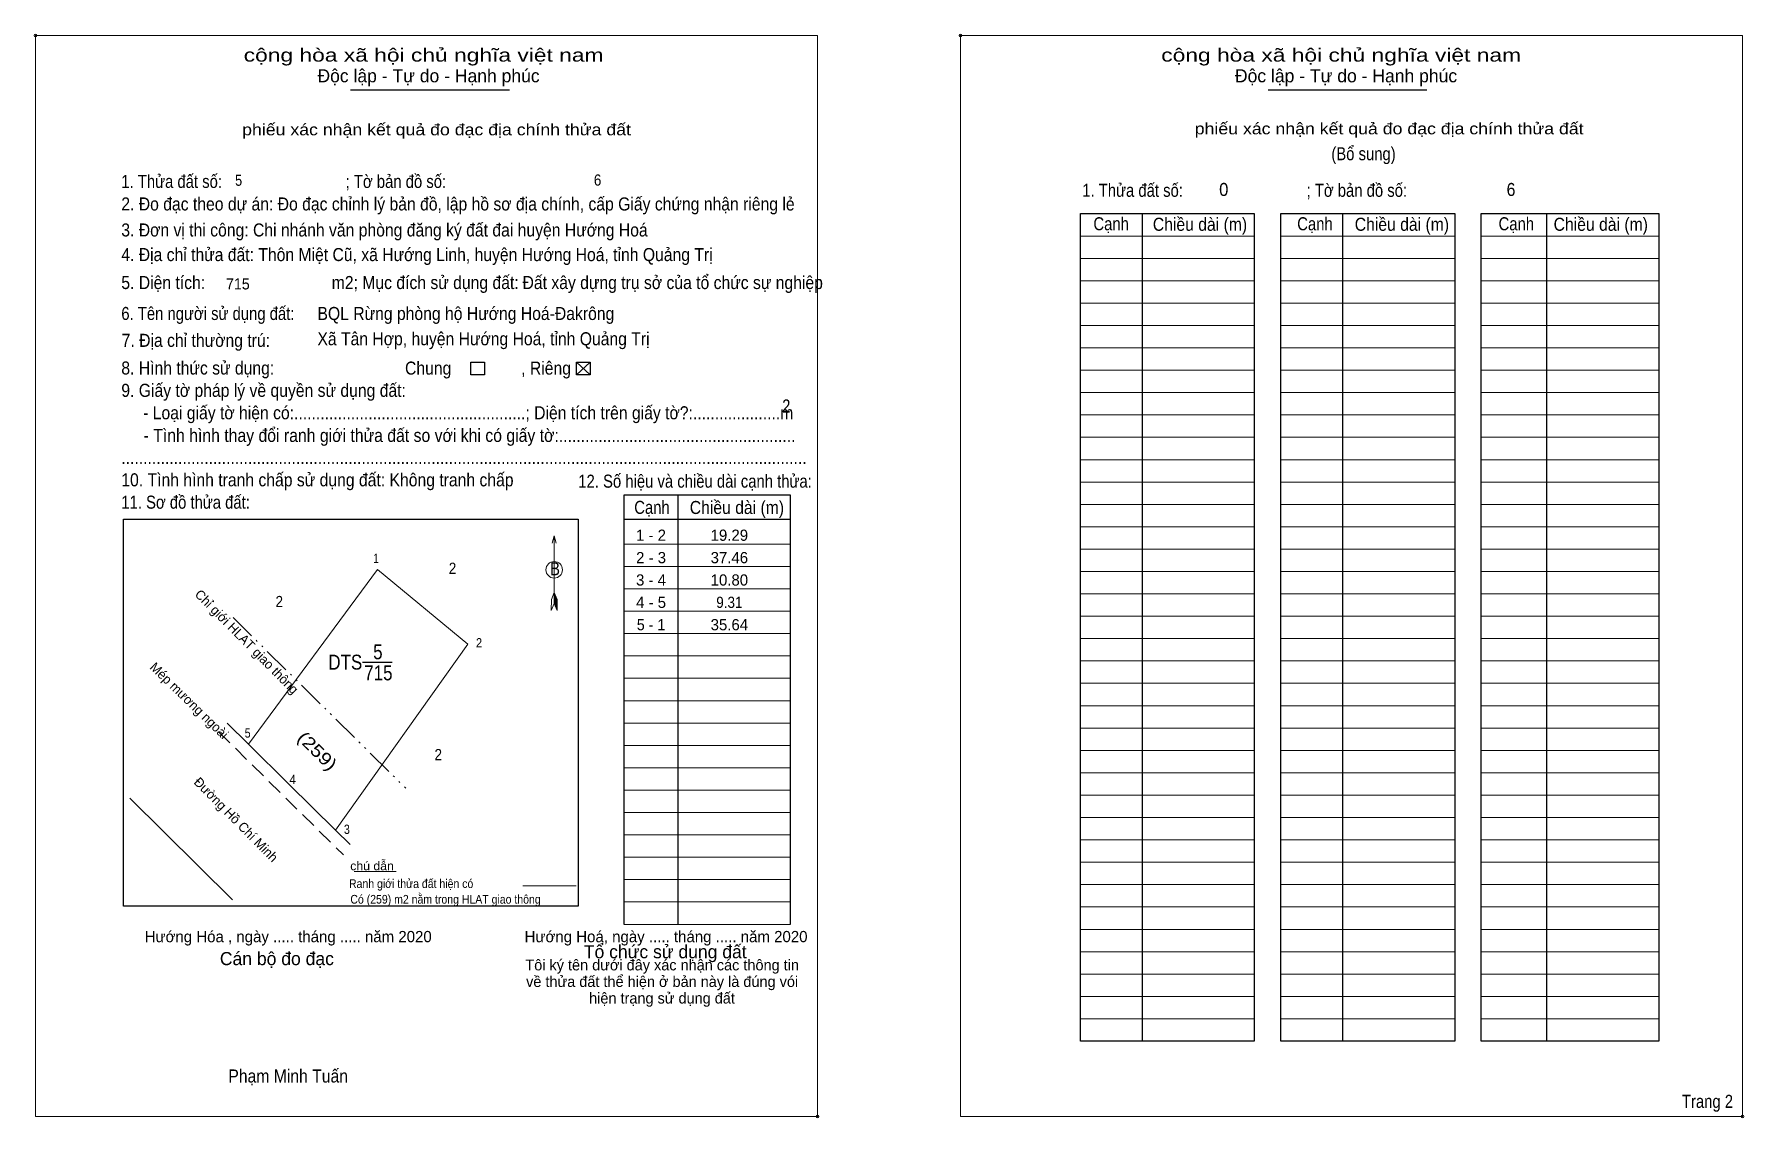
# Model space of a CAD drawing. Header units: metres. Extents: x 541695 to 541976, y 1849797 to 1849975.
import ezdxf
from ezdxf.enums import TextEntityAlignment as Align

# ---------------------------------------------------------------- set-up
doc = ezdxf.new("R2010")
doc.units = ezdxf.units.M
doc.header["$LTSCALE"] = 0.86
doc.header["$PDMODE"] = 32
doc.header["$PDSIZE"] = 0.43
doc.linetypes.add('DASH_DOUBLE_DOT', pattern=[9.2, 5, -1.2, 0.3, -1.2, 0.3, -1.2])
doc.linetypes.add('MEDIUM_DASHED', pattern=[4.5, 3, -1.5])
for name, color, linetype, lineweight in [('1', 7, 'Continuous', 13), ('10', 7, 'Continuous', 13), ('13', 7, 'Continuous', 25), ('17', 7, 'Continuous', 13), ('2', 7, 'Continuous', 13), ('27', 7, 'Continuous', 13), ('50', 7, 'Continuous', 25), ('59', 7, 'DASH_DOUBLE_DOT', 13), ('6', 7, 'Continuous', 13), ('9', 7, 'Continuous', 25)]:
    doc.layers.add(name, color=color, linetype=linetype, lineweight=lineweight)
for name, color, linetype in [('36', 7, 'Continuous'), ('48', 7, 'Continuous'), ('52', 7, 'Continuous'), ('63', 7, 'Continuous')]:
    doc.layers.add(name, color=color, linetype=linetype)

msp = doc.modelspace()

# ---------------------------------------------------------------- linework, layer by layer
at = {"layer": '1', "lineweight": 25}
for p, q in [((541877.21, 1849945.43), (541877.21, 1849809.56)), ((541910.09, 1849945.43), (541910.09, 1849809.56)), ((541943.57, 1849945.43), (541943.57, 1849809.56)), ((541801.05, 1849899.25), (541801.05, 1849828.75)), ((541792.23, 1849895.27), (541819.47, 1849895.27))]:
    msp.add_line(p, q, dxfattribs=at)
at = {"layer": '1'}
for p, q in [((541867.11, 1849941.75), (541895.63, 1849941.75)), ((541899.99, 1849941.75), (541928.51, 1849941.75)), ((541932.86, 1849941.75), (541961.99, 1849941.75)), ((541867.11, 1849938.08), (541895.63, 1849938.08)), ((541899.99, 1849938.08), (541928.51, 1849938.08)), ((541932.86, 1849938.08), (541961.99, 1849938.08)), ((541867.11, 1849934.41), (541895.63, 1849934.41)), ((541899.99, 1849934.41), (541928.51, 1849934.41)), ((541932.86, 1849934.41), (541961.99, 1849934.41)), ((541867.11, 1849930.74), (541895.63, 1849930.74)), ((541899.99, 1849930.74), (541928.51, 1849930.74)), ((541932.86, 1849930.74), (541961.99, 1849930.74)), ((541867.11, 1849927.07), (541895.63, 1849927.07)), ((541899.99, 1849927.07), (541928.51, 1849927.07)), ((541932.86, 1849927.07), (541961.99, 1849927.07)), ((541867.11, 1849923.39), (541895.63, 1849923.39)), ((541899.99, 1849923.39), (541928.51, 1849923.39)), ((541932.86, 1849923.39), (541961.99, 1849923.39)), ((541784.44, 1849921.05), (541786.65, 1849918.99)), ((541784.44, 1849918.99), (541786.65, 1849921.05)), ((541867.11, 1849919.72), (541895.63, 1849919.72)), ((541899.99, 1849919.72), (541928.51, 1849919.72)), ((541932.86, 1849919.72), (541961.99, 1849919.72)), ((541867.11, 1849916.05), (541895.63, 1849916.05)), ((541899.99, 1849916.05), (541928.51, 1849916.05)), ((541932.86, 1849916.05), (541961.99, 1849916.05)), ((541867.11, 1849912.38), (541895.63, 1849912.38)), ((541899.99, 1849912.38), (541928.51, 1849912.38)), ((541932.86, 1849912.38), (541961.99, 1849912.38)), ((541867.11, 1849908.71), (541895.63, 1849908.71)), ((541899.99, 1849908.71), (541928.51, 1849908.71)), ((541932.86, 1849908.71), (541961.99, 1849908.71)), ((541867.11, 1849905.03), (541895.63, 1849905.03)), ((541899.99, 1849905.03), (541928.51, 1849905.03)), ((541932.86, 1849905.03), (541961.99, 1849905.03)), ((541867.11, 1849901.36), (541895.63, 1849901.36)), ((541899.99, 1849901.36), (541928.51, 1849901.36)), ((541932.86, 1849901.36), (541961.99, 1849901.36)), ((541867.11, 1849897.69), (541895.63, 1849897.69)), ((541899.99, 1849897.69), (541928.51, 1849897.69)), ((541932.86, 1849897.69), (541961.99, 1849897.69)), ((541867.11, 1849894.02), (541895.63, 1849894.02)), ((541899.99, 1849894.02), (541928.51, 1849894.02)), ((541932.86, 1849894.02), (541961.99, 1849894.02)), ((541780.76, 1849892.51), (541780.76, 1849881.4)), ((541792.23, 1849891.17), (541819.47, 1849891.17)), ((541867.11, 1849890.35), (541895.63, 1849890.35)), ((541899.99, 1849890.35), (541928.51, 1849890.35)), ((541932.86, 1849890.35), (541961.99, 1849890.35)), ((541792.23, 1849887.5), (541819.47, 1849887.5)), ((541867.11, 1849886.67), (541895.63, 1849886.67)), ((541899.99, 1849886.67), (541928.51, 1849886.67)), ((541932.86, 1849886.67), (541961.99, 1849886.67)), ((541780.76, 1849883.24), (541780.29, 1849882.1)), ((541780.76, 1849883.24), (541781.23, 1849882.1)), ((541780.76, 1849883.08), (541781.23, 1849881.94)), ((541780.76, 1849882.92), (541781.23, 1849881.78)), ((541780.76, 1849882.76), (541781.24, 1849881.62)), ((541780.76, 1849882.59), (541781.24, 1849881.45)), ((541780.76, 1849882.44), (541781.24, 1849881.28)), ((541780.76, 1849882.28), (541781.24, 1849881.12)), ((541780.76, 1849882.12), (541781.24, 1849880.95)), ((541792.23, 1849883.83), (541819.47, 1849883.83)), ((541867.11, 1849883), (541895.63, 1849883)), ((541899.99, 1849883), (541928.51, 1849883)), ((541932.86, 1849883), (541961.99, 1849883)), ((541780.76, 1849881.96), (541781.24, 1849880.79)), ((541780.76, 1849881.8), (541781.24, 1849880.62)), ((541780.76, 1849881.64), (541781.25, 1849880.46)), ((541780.76, 1849881.4), (541781.25, 1849880.27)), ((541781.25, 1849880.27), (541781.23, 1849882.1)), ((541792.23, 1849880.16), (541819.47, 1849880.16)), ((541867.11, 1849879.33), (541895.63, 1849879.33)), ((541899.99, 1849879.33), (541928.51, 1849879.33)), ((541932.86, 1849879.33), (541961.99, 1849879.33)), ((541792.23, 1849876.48), (541819.47, 1849876.48)), ((541867.11, 1849875.66), (541895.63, 1849875.66)), ((541899.99, 1849875.66), (541928.51, 1849875.66)), ((541932.86, 1849875.66), (541961.99, 1849875.66)), ((541792.23, 1849872.81), (541819.47, 1849872.81)), ((541867.11, 1849871.99), (541895.63, 1849871.99)), ((541899.99, 1849871.99), (541928.51, 1849871.99)), ((541932.86, 1849871.99), (541961.99, 1849871.99)), ((541792.23, 1849869.14), (541819.47, 1849869.14)), ((541867.11, 1849868.32), (541895.63, 1849868.32)), ((541899.99, 1849868.32), (541928.51, 1849868.32)), ((541932.86, 1849868.32), (541961.99, 1849868.32)), ((541792.23, 1849865.47), (541819.47, 1849865.47)), ((541867.11, 1849864.64), (541895.63, 1849864.64)), ((541899.99, 1849864.64), (541928.51, 1849864.64)), ((541932.86, 1849864.64), (541961.99, 1849864.64)), ((541792.23, 1849861.8), (541819.47, 1849861.8)), ((541867.11, 1849860.97), (541895.63, 1849860.97)), ((541899.99, 1849860.97), (541928.51, 1849860.97)), ((541932.86, 1849860.97), (541961.99, 1849860.97)), ((541792.23, 1849858.12), (541819.47, 1849858.12)), ((541867.11, 1849857.3), (541895.63, 1849857.3)), ((541899.99, 1849857.3), (541928.51, 1849857.3)), ((541932.86, 1849857.3), (541961.99, 1849857.3)), ((541792.23, 1849854.45), (541819.47, 1849854.45)), ((541867.11, 1849853.63), (541895.63, 1849853.63)), ((541899.99, 1849853.63), (541928.51, 1849853.63)), ((541932.86, 1849853.63), (541961.99, 1849853.63)), ((541792.23, 1849850.78), (541819.47, 1849850.78)), ((541867.11, 1849849.96), (541895.63, 1849849.96)), ((541899.99, 1849849.96), (541928.51, 1849849.96)), ((541932.86, 1849849.96), (541961.99, 1849849.96)), ((541792.23, 1849847.11), (541819.47, 1849847.11)), ((541867.11, 1849846.28), (541895.63, 1849846.28)), ((541899.99, 1849846.28), (541928.51, 1849846.28)), ((541932.86, 1849846.28), (541961.99, 1849846.28)), ((541792.23, 1849843.44), (541819.47, 1849843.44)), ((541867.11, 1849842.61), (541895.63, 1849842.61)), ((541899.99, 1849842.61), (541928.51, 1849842.61)), ((541932.86, 1849842.61), (541961.99, 1849842.61)), ((541792.23, 1849839.76), (541819.47, 1849839.76)), ((541867.11, 1849838.94), (541895.63, 1849838.94)), ((541899.99, 1849838.94), (541928.51, 1849838.94)), ((541932.86, 1849838.94), (541961.99, 1849838.94)), ((541792.23, 1849836.09), (541819.47, 1849836.09)), ((541867.11, 1849835.27), (541895.63, 1849835.27)), ((541899.99, 1849835.27), (541928.51, 1849835.27)), ((541932.86, 1849835.27), (541961.99, 1849835.27)), ((541792.23, 1849832.42), (541819.47, 1849832.42)), ((541867.11, 1849831.6), (541895.63, 1849831.6)), ((541899.99, 1849831.6), (541928.51, 1849831.6)), ((541932.86, 1849831.6), (541961.99, 1849831.6)), ((541792.23, 1849828.75), (541819.47, 1849828.75)), ((541867.11, 1849827.92), (541895.63, 1849827.92)), ((541899.99, 1849827.92), (541928.51, 1849827.92)), ((541932.86, 1849827.92), (541961.99, 1849827.92)), ((541867.11, 1849824.25), (541895.63, 1849824.25)), ((541899.99, 1849824.25), (541928.51, 1849824.25)), ((541932.86, 1849824.25), (541961.99, 1849824.25)), ((541867.11, 1849820.58), (541895.63, 1849820.58)), ((541899.99, 1849820.58), (541928.51, 1849820.58)), ((541932.86, 1849820.58), (541961.99, 1849820.58)), ((541867.11, 1849816.91), (541895.63, 1849816.91)), ((541899.99, 1849816.91), (541928.51, 1849816.91)), ((541932.86, 1849816.91), (541961.99, 1849816.91)), ((541867.11, 1849813.24), (541895.63, 1849813.24)), ((541899.99, 1849813.24), (541928.51, 1849813.24)), ((541932.86, 1849813.24), (541961.99, 1849813.24))]:
    msp.add_line(p, q, dxfattribs=at)
at = {"layer": '1', "lineweight": 25}
for points in [[(541867.11, 1849945.43), (541895.63, 1849945.43), (541895.63, 1849809.56), (541867.11, 1849809.56)], [(541899.99, 1849945.43), (541928.51, 1849945.43), (541928.51, 1849809.56), (541899.99, 1849809.56)], [(541932.86, 1849945.43), (541961.99, 1849945.43), (541961.99, 1849809.56), (541932.86, 1849809.56)], [(541710.1, 1849895.25), (541784.68, 1849895.25), (541784.68, 1849831.72), (541710.1, 1849831.72)]]:
    msp.add_lwpolyline(points, close=True, dxfattribs=at)
msp.add_lwpolyline([(541792.23, 1849828.75), (541792.23, 1849899.25), (541819.47, 1849899.25), (541819.47, 1849828.75)], dxfattribs=at)
at = {"layer": '1'}
for points in [[(541781.08, 1849891.33), (541780.76, 1849892.51), (541780.44, 1849891.33)], [(541780.76, 1849881.4), (541780.27, 1849880.27), (541780.29, 1849882.1)]]:
    msp.add_lwpolyline(points, dxfattribs=at)
msp.add_circle((541780.759, 1849886.955), 1.355, dxfattribs=at)
for p in [(541695.65, 1849974.68), (541847.42, 1849974.68), (541823.97, 1849797.2), (541975.73, 1849797.2)]:
    msp.add_point(p, dxfattribs=at)
at = {"layer": '10'}
msp.add_lwpolyline([(541751.74, 1849887.03), (541766.6, 1849874.74), (541744.9, 1849844.19), (541737.22, 1849851.79), (541730.6, 1849858.34)], close=True, dxfattribs=at)
at = {"layer": '13'}
msp.add_line((541749.33, 1849871.79), (541754.19, 1849871.79), dxfattribs=at)
at = {"layer": '17'}
msp.add_line((541747.92, 1849837.42), (541754.84, 1849837.42), dxfattribs=at)
at = {"layer": '2', "lineweight": 25}
for p, q in [((541747.35, 1849965.73), (541773.41, 1849965.73)), ((541897.89, 1849965.73), (541923.95, 1849965.73))]:
    msp.add_line(p, q, dxfattribs=at)
at = {"layer": '2'}
for points in [[(541695.65, 1849974.68), (541823.97, 1849974.68), (541823.97, 1849797.2), (541695.65, 1849797.2)], [(541847.42, 1849974.68), (541975.73, 1849974.68), (541975.73, 1849797.2), (541847.42, 1849797.2)]]:
    msp.add_lwpolyline(points, close=True, dxfattribs=at)
at = {"layer": '27'}
for p, q in [((541730.6, 1849858.34), (541727.12, 1849861.78)), ((541744.9, 1849844.19), (541747.28, 1849841.84))]:
    msp.add_line(p, q, dxfattribs=at)
at = {"layer": '50'}
for points in [[(541767.1, 1849921.05), (541769.31, 1849921.05), (541769.31, 1849918.99), (541767.1, 1849918.99)], [(541784.44, 1849921.05), (541786.65, 1849921.05), (541786.65, 1849918.99), (541784.44, 1849918.99)]]:
    msp.add_lwpolyline(points, close=True, dxfattribs=at)
at = {"layer": '59'}
msp.add_line((541728.06, 1849879.13), (541756.41, 1849851.09), dxfattribs=at)
at = {"layer": '59', "linetype": 'MEDIUM_DASHED'}
msp.add_line((541725.7, 1849860.37), (541746.16, 1849840.14), dxfattribs=at)
at = {"layer": '6'}
msp.add_line((541775.63, 1849835.08), (541784.36, 1849835.08), dxfattribs=at)
at = {"layer": '9'}
msp.add_line((541711.14, 1849849.46), (541727.98, 1849832.8), dxfattribs=at)

# ---------------------------------------------------------------- texts
at = {"layer": '1'}
for s, height, width, p in [('(Bổ sung)', 2.142, 0.85, (541908.27, 1849954.2)), ('1. Thửa đất số:                              ; Tờ bản đồ số:', 2.142, 0.85, (541709.73, 1849949.65)), ('1. Thửa đất số:                              ; Tờ bản đồ số:', 2.142, 0.85, (541867.4, 1849948.19)), ('2. Đo đạc theo dự án: Đo đạc chỉnh lý bản đồ, lập hồ sơ địa chính, cấp Giấy chứng nhận riêng lẻ ', 2.142, 0.9, (541709.73, 1849945.95)), ('3. Đơn vị thi công: Chi nhánh văn phòng đăng ký đất đai huyện Hướng Hoá', 2.142, 0.9, (541709.73, 1849941.68)), ('Cạnh', 2.142, 0.85, (541869.23, 1849942.7)), ('Chiều dài (m)', 2.142, 0.9, (541878.98, 1849942.61)), ('Cạnh', 2.142, 0.85, (541902.67, 1849942.7)), ('Chiều dài (m)', 2.142, 0.9, (541912.11, 1849942.61)), ('Cạnh', 2.142, 0.85, (541935.71, 1849942.7)), ('Chiều dài (m)', 2.142, 0.9, (541944.74, 1849942.61)), ('4. Địa chỉ thửa đất: Thôn Miệt Cũ, xã Hướng Linh, huyện Hướng Hoá, tỉnh Quảng Trị', 2.14, 0.9, (541709.73, 1849937.64)), ('5. Diện tích:                             m2; Mục đích sử dụng đất:', 2.142, 0.9, (541709.73, 1849933.05)), ('Đất xây dựng trụ sở của tổ chức sự nghiệp', 2.142, 0.9, (541775.56, 1849933.05)), ('6. Tên người sử dụng đất:', 2.142, 0.85, (541709.73, 1849927.97)), ('BQL Rừng phòng hộ Hướng Hoá-Đakrông', 2.142, 0.9, (541741.91, 1849927.97)), ('7. Địa chỉ thường trú:', 2.142, 0.9, (541709.79, 1849923.56)), ('Xã Tân Hợp, huyện Hướng Hoá, tỉnh Quảng Trị', 2.14, 0.9, (541741.91, 1849923.82)), ('Chung                , Riêng', 2.142, 0.9, (541756.28, 1849919)), ('9. Giấy tờ pháp lý về quyền sử dụng đất:', 2.142, 0.9, (541709.73, 1849915.35)), ('     - Loại giấy tờ hiện có:.....................................................; Diện tích trên giấy tờ?:....................m', 2.142, 0.9, (541709.73, 1849911.67)), ('2', 2.142, 0.85, (541818.16, 1849912.78)), ('.............................................................................................................................................................', 2.142, 0.9, (541709.73, 1849904.33)), ('10. Tình hình tranh chấp sử dụng đất: Không tranh chấp', 2.142, 0.9, (541709.73, 1849900.66)), ('12. Số hiệu và chiều dài cạnh thửa:', 2.142, 0.85, (541784.71, 1849900.44)), ('11. Sơ đồ thửa đất:', 2.142, 0.85, (541709.73, 1849896.99)), ('Cạnh', 2.142, 0.85, (541793.89, 1849896.14)), ('Chiều dài (m)', 2.142, 0.9, (541803, 1849896.12)), ('B', 2.142, 0.85, (541780.08, 1849886.06)), ('Phạm Minh Tuấn', 2.142, 0.9, (541727.29, 1849802.78)), ('Trang 2', 2.142, 0.85, (541965.79, 1849798.62))]:
    msp.add_text(s, height=height, dxfattribs=dict(at, width=width)).set_placement(p)
at = {"layer": '13', "width": 0.85}
for s, p in [('5', (541751.825, 1849872.27)), ('715', (541751.91, 1849868.81))]:
    msp.add_text(s, height=2.448, dxfattribs=at).set_placement(p, align=Align.CENTER)
msp.add_text('DTS', height=2.448, dxfattribs=at).set_placement((541749.26, 1849870.57), align=Align.RIGHT)
at = {"layer": '2'}
for s, width, p in [('cộng hòa xã hội chủ nghĩa việt nam', 1.3, (541729.81, 1849970.39)), ('cộng hòa xã hội chủ nghĩa việt nam', 1.3, (541880.36, 1849970.39)), ('     - Tình hình thay đổi ranh giới thửa đất so với khi có giấy tờ:......................................................', 0.9, (541709.79, 1849907.95))]:
    msp.add_text(s, height=2.151, dxfattribs=dict(at, width=width)).set_placement(p)
for s, height, p in [('Độc lập - Tự do - Hạnh phúc', 2.151, (541741.91, 1849966.99)), ('Độc lập - Tự do - Hạnh phúc', 2.151, (541892.45, 1849966.99)), ('Hướng Hóa , ngày ..... tháng ..... năm 2020', 1.843, (541713.56, 1849825.82)), ('Hướng Hoá, ngày ..... tháng ..... năm 2020', 1.843, (541775.9, 1849825.82)), ('Cán bộ đo đạc', 2.151, (541725.9, 1849822.05)), ('Tổ chức sử dụng đất', 2.151, (541785.62, 1849823.18))]:
    msp.add_text(s, height=height, dxfattribs=at).set_placement(p)
at = {"layer": '2', "width": 1.15}
for p in [(541761.455, 1849958.29), (541917.755, 1849958.45)]:
    msp.add_text('phiếu xác nhận kết quả đo đạc địa chính thửa đất', height=1.889, dxfattribs=at).set_placement(p, align=Align.CENTER)
at = {"layer": '2'}
for s, rotation, p in [('Chỉ giới HLAT giao thông', 314.69, (541729.768, 1849874.605)), ('Mép mương ngoài', 315.811, (541720.335, 1849864.937)), ('Đường Hồ Chí Minh', 314.69, (541728.005, 1849845.405))]:
    msp.add_text(s, height=1.536, rotation=rotation, dxfattribs=at).set_placement(p, align=Align.CENTER)
for s, p in [('Tôi ký tên dưới đây xác nhận các thông tin', (541798.47, 1849821.19)), ('về thửa đất thể hiện ở bản này là đúng vói', (541798.465, 1849818.47)), ('hiện trạng sử dụng đất', (541798.445, 1849815.75))]:
    msp.add_text(s, height=1.777, dxfattribs=at).set_placement(p, align=Align.CENTER)
at = {"layer": '36', "width": 0.9}
for p in [(541764.07, 1849886.29), (541735.65, 1849880.83), (541761.735, 1849855.7)]:
    msp.add_text('2', height=1.836, dxfattribs=at).set_placement(p, align=Align.CENTER)
at = {"layer": '48', "width": 0.9}
msp.add_text('8. Hình thức sử dụng:', height=2.142, dxfattribs=at).set_placement((541709.73, 1849919.02))
at = {"layer": '52'}
for s, p in [('1 - 2', (541796.64, 1849891.72)), ('19.29', (541809.495, 1849891.72)), ('2 - 3', (541796.65, 1849888.04)), ('37.46', (541809.495, 1849888.04)), ('3 - 4', (541796.64, 1849884.37)), ('10.80', (541809.5, 1849884.37)), ('4 - 5', (541796.65, 1849880.7)), ('35.64', (541809.5, 1849877.03))]:
    msp.add_text(s, height=1.836, dxfattribs=at).set_placement(p, align=Align.CENTER)
for s, width, p in [('9.31', 0.9, (541809.5, 1849880.7)), ('5 - 1', 0.95, (541796.65, 1849877.03))]:
    msp.add_text(s, height=1.836, dxfattribs=dict(at, width=width)).set_placement(p, align=Align.CENTER)
at = {"layer": '6'}
for s, height, width, p in [('5', 1.836, 0.85, (541728.4, 1849950)), ('6', 1.836, 0.9, (541787.26, 1849950.03)), ('0', 2.142, 0.95, (541889.86, 1849948.33)), ('6', 2.142, 0.9, (541937.03, 1849948.33)), ('715', 1.836, 0.95, (541726.91, 1849932.98)), ('chú dẫn', 1.432, 1.05, (541747.29, 1849837.63)), ('Ranh giới thửa đất hiện có ', 1.432, 0.9, (541747.09, 1849834.72)), ('Có (259) m2 nằm trong HLAT giao thông', 1.432, 0.9, (541747.31, 1849832.15))]:
    msp.add_text(s, height=height, dxfattribs=dict(at, width=width)).set_placement(p)
at = {"layer": '63', "width": 1.2}
msp.add_text('(259)', height=2.048, rotation=315.316, dxfattribs=at).set_placement((541741.16, 1849856.492), align=Align.CENTER)
at = {"layer": '9'}
for s, width, p in [('1', 0.75, (541751.525, 1849888.09)), ('2', 0.9, (541768.425, 1849874.21)), ('5', 0.85, (541730.46, 1849859.4)), ('4', 0.95, (541737.845, 1849851.77)), ('3', 0.85, (541746.74, 1849843.59))]:
    msp.add_text(s, height=1.53, dxfattribs=dict(at, width=width)).set_placement(p, align=Align.CENTER)

doc.saveas('drawing.dxf')
